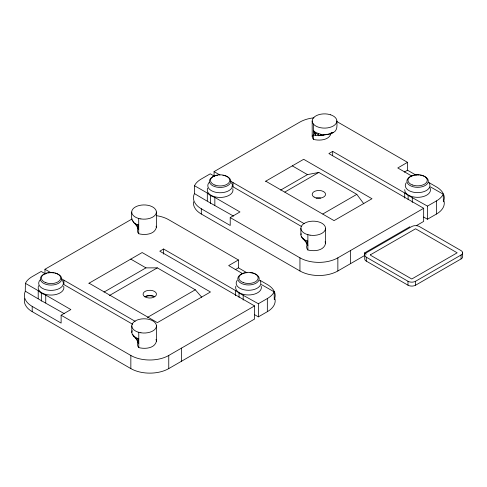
<?xml version="1.0" encoding="UTF-8"?>
<svg xmlns="http://www.w3.org/2000/svg" width="487" height="487" viewBox="0 0 487 487"><rect width="100%" height="100%" fill="white"/><g stroke="black" fill="none" stroke-linecap="round" stroke-linejoin="round"><path stroke-width="0.73" d="M138.716 224.982L137.882 224.781L138.716 229.359L137.827 228.123L137.882 224.781C131.934 223.527 130.632 217.275 131.715 212.052M313.5 135.015L315.643 135.526L315.801 132.592L313.5 130.638L315.643 135.526L322.029 135.526L327.063 134.26M136.457 339.116C134.29 336.894 130.644 334.204 132.202 330.636M156.382 212.052L156.382 227.374C154.677 234.667 144.755 235.343 138.716 233.736L137.827 232.5L137.407 230.655L137.407 227.009M156.449 325.913L156.449 341.235C154.738 348.528 144.816 349.203 138.777 347.602L137.888 346.36L137.468 344.522L137.468 340.139L137.888 341.984L138.777 343.225L137.949 338.648L133.432 336.042M331.166 133.03C329.547 140.311 319.423 140.962 313.5 139.392L312.611 138.156L312.191 136.311L312.471 135.082M305.556 241.485C303.638 239.342 300.022 236.986 301.161 233.62M306.987 245.046L306.567 246.891L306.987 248.735L307.875 249.971C313.914 251.572 323.837 250.902 325.547 243.61L325.547 228.287M25.391 283.343L38.211 290.666L41.34 293.235L45.748 295.073L70.865 309.58L61.119 315.211L61.119 323.088L32.203 306.396A26.809 15.481 0 0 1 26.389 301.374L25.263 299.456A26.809 15.481 0 0 1 25.263 291.445L25.391 283.343L26.389 281.644A26.809 15.481 0 0 1 32.203 276.622L41.176 271.442L45.601 273.998M194.49 185.717L207.31 193.041L210.439 195.61L214.846 197.442L239.963 211.955L230.217 217.579L230.217 225.463L201.301 208.765A26.809 15.481 0 0 1 195.488 203.743L194.362 201.825A26.809 15.481 0 0 1 194.362 193.814L194.49 185.717L195.488 184.019A26.809 15.481 0 0 1 201.301 178.997L210.274 173.816L214.7 176.367M261.324 284.511L274.144 291.829L273.146 293.527A26.809 15.481 0 0 1 267.339 298.549L258.366 303.73L239.044 292.997L235.617 290.599L163.577 249.009L159.785 251.195L254.573 305.921L254.573 319.052L168.758 368.598A26.809 15.481 0 0 1 130.845 368.598L32.203 311.65A26.809 15.481 0 0 1 26.389 306.627L25.263 304.71A26.809 15.481 0 0 1 24.581 298.683M430.423 186.88L443.243 194.203L442.245 195.902A26.809 15.481 0 0 1 436.437 200.924L427.464 206.104L408.143 195.366L404.715 192.968L332.676 151.378L328.883 153.569L423.672 208.29L423.672 221.427L416.452 225.591M44.968 273.633L44.968 269.256L130.778 219.71A26.809 15.481 0 0 1 132.062 219.016M214.067 176.002L214.067 171.625L299.876 122.085A26.809 15.481 0 0 1 313.951 117.811M88.841 283.324L142.155 252.546L210.463 291.987L157.386 322.631L89.072 283.19M265.494 181.334L303.669 159.298L371.983 198.733L334.064 220.623L265.756 181.182M104.005 292.084L145.948 267.868L157.319 267.868L195.299 289.795L201.728 297.216M280.658 190.094L307.461 174.62L318.839 172.428L356.813 194.356L363.813 203.785M284.846 192.055L318.839 172.428M109.484 295.487L157.319 267.868M246.964 272.781L238.417 267.844L238.417 259.967L228.671 265.592L242.843 273.779M416.062 175.15L407.516 170.219L407.516 162.335L397.769 167.966L411.941 176.148M322.82 213.982L356.813 194.356M147.458 317.414L195.299 289.795M235.172 269.725L238.417 267.844M404.271 172.094L407.516 170.219M61.119 315.211L130.845 355.467A26.809 15.481 0 0 0 168.758 355.467L254.573 305.921M230.217 217.579L299.943 257.836A26.809 15.481 0 0 0 337.856 257.836L423.672 208.29M193.552 201.728A26.809 15.481 0 0 0 194.362 207.078L195.488 208.996A26.809 15.481 0 0 0 201.301 214.018L299.943 270.973A26.809 15.481 0 0 0 337.856 270.973L364.398 255.645L364.398 253.021L409.896 226.753M254.573 314.675L258.366 316.867L267.339 311.686A26.809 15.481 0 0 0 274.96 298.72M423.672 217.05L427.464 219.235L436.437 214.055A26.809 15.481 0 0 0 444.059 201.088M366.291 257.179L407.996 281.261A5.363 3.099 0 0 0 415.581 281.261L461.079 254.993A5.363 3.099 0 0 0 461.079 250.61L419.374 226.534A5.363 3.099 0 0 0 411.789 226.534L366.291 252.802A5.363 3.099 0 0 0 366.291 257.179L366.291 261.117L407.996 285.199A5.363 3.099 0 0 0 415.581 285.199L461.079 258.932A5.363 3.099 0 0 0 462.65 256.74L462.65 252.802M327.714 134.43L324.525 134.674L322.029 135.526L321.335 134.43L315.801 132.592L318.839 135.77L321.335 134.43C325.371 134.966 329.614 134.528 333.242 132.592C337.777 130.486 336.986 125.08 336.858 120.989M330.496 133.335L333.242 132.592L331.111 133M325.006 134.814L330.691 133.724M307.875 241.217L304.491 239.884L302.53 238.411L303.803 239.056M138.777 338.842L137.949 338.648L137.888 341.984L135.392 337.515L136.64 339.092M194.49 193.595C207.383 201.46 220.349 208.637 233.523 216.112M25.391 291.226C38.284 299.091 51.251 306.268 64.424 313.744M407.516 162.335L337.795 122.085A26.809 15.481 0 0 0 336.511 121.391M428.548 182.357L436.437 186.911A26.809 15.481 0 0 1 442.245 191.933L443.371 193.85A26.809 15.481 0 0 1 443.371 201.862L443.243 194.203M292.297 165.86L307.461 174.62M364.398 253.021L366.291 254.117M214.067 171.625L219.947 175.022M230.406 181.061L304.278 223.71M231.879 186.15L301.788 226.65M238.417 259.967L168.697 219.71A26.809 15.481 0 0 0 156.674 215.704M260.107 280.366L267.339 284.542A26.809 15.481 0 0 1 273.146 289.564L274.272 291.482A26.809 15.481 0 0 1 274.272 299.493L274.144 291.829M130.778 259.114L145.948 267.868M44.968 269.256L50.849 272.653M61.307 278.692L135.179 321.335M132.689 324.275L63.925 284.578L63.925 280.202M301.301 236.694L302.439 237.492M132.135 220.459L133.274 221.256M132.202 334.326L133.907 335.513M133.371 222.175L136.397 225.256M305.739 241.461L304.491 239.884L307.875 245.594L307.047 241.016L306.987 244.358L306.707 243.129M136.573 225.225L135.331 223.649L137.827 228.123M313.841 131.113L315.643 135.526M318.358 133.724L318.839 135.77M325.127 241.765L325.547 243.61M156.102 226.145L156.382 227.374M156.029 339.39L156.449 341.235M461.079 254.993L461.079 258.932M436.437 200.924L436.437 214.055M427.464 206.104L427.464 219.235M415.581 281.261L415.581 285.199M412.294 197.345L412.294 202.452M408.143 195.366L408.143 199.743M407.996 281.261L407.996 285.199M404.715 192.968L404.715 198.075M364.72 254.993L364.72 258.932A5.363 3.099 0 0 0 366.291 261.117M350.622 250.464L350.622 263.601M337.856 257.836L337.856 270.973M332.676 151.378L332.676 155.755M313.5 124.069L313.5 139.392M312.191 120.989L312.191 136.311M307.875 234.649L307.875 249.971M300.881 228.287L300.881 234.85M299.943 257.836L299.943 270.973M267.339 298.549L267.339 311.686M258.366 303.73L258.366 316.867M243.196 294.976L243.196 300.083M239.044 292.997L239.044 297.374M235.617 290.599L235.617 295.706M233.023 182.57L233.023 186.947M214.846 197.442L214.846 205.325M210.439 195.61L210.439 203.487M207.31 193.041L207.31 200.918M201.301 208.765L201.301 214.018M181.523 348.095L181.523 361.226M168.758 355.467L168.758 368.598M163.577 249.009L163.577 254.117M138.777 332.28L138.777 347.602M138.716 218.413L138.716 233.736M131.782 325.913L131.782 332.481M130.845 355.467L130.845 368.598M45.748 295.073L45.748 302.951M41.34 293.235L41.34 301.118M38.211 290.666L38.211 298.549M32.203 306.396L32.203 311.65M232.774 188.633A12.869 7.427 0 0 1 219.649 197.436A12.869 7.427 0 0 1 207.699 188.092M222.906 175.277A10.726 6.191 0 0 1 228.878 184.841A10.726 6.191 0 0 1 211.273 184.743A10.726 6.191 0 0 1 217.555 175.247M231.435 182.789A12.333 7.122 0 0 1 219.674 192.749A12.333 7.122 0 0 1 209.227 182.308M428.907 182.68A12.333 7.122 0 0 1 417.603 192.645A12.333 7.122 0 0 1 406.304 182.68M422.613 175.673A10.726 6.191 0 0 1 425.906 185.072A10.726 6.191 0 0 1 409.305 185.066A10.726 6.191 0 0 1 412.592 175.673M413.317 175.472A10.726 6.191 0 0 1 414.443 175.235M415.612 175.064A10.726 6.191 0 0 1 419.204 175.028M420.378 175.168A10.726 6.191 0 0 1 422.077 175.521M429.747 187.452A12.869 7.427 0 0 1 419.52 197.253A12.869 7.427 0 0 1 404.746 189.626M316.033 198.276A6.702 3.872 0 0 1 320.604 198.045M63.675 286.259A12.869 7.427 0 0 1 51.993 295.049A12.869 7.427 0 0 1 38.175 287.367M38.248 286.813A12.869 7.427 0 0 1 38.601 285.717M54.952 273.122A10.726 6.191 0 0 1 59.664 282.563A10.726 6.191 0 0 1 42.649 282.746A10.726 6.191 0 0 1 46.746 273.213M47.872 272.97A10.726 6.191 0 0 1 50.837 272.696M51.433 272.702A10.726 6.191 0 0 1 53.807 272.909M62.336 280.415A12.333 7.122 0 0 1 50.575 290.38A12.333 7.122 0 0 1 40.129 279.94M259.808 280.305A12.333 7.122 0 0 1 248.504 290.276A12.333 7.122 0 0 1 237.199 280.305M250.105 272.653A10.726 6.191 0 0 1 257.988 281.669A10.726 6.191 0 0 1 240.645 282.99A10.726 6.191 0 0 1 244.218 273.104M244.772 272.976A10.726 6.191 0 0 1 246.513 272.696M261.148 286.149A12.869 7.427 0 0 1 248.504 294.964A12.869 7.427 0 0 1 235.86 286.149M145.029 296.674A6.702 3.872 0 0 1 154.507 296.674M145.479 296.431A8.577 4.955 0 0 1 154.056 296.431M370.461 254.774L370.461 255.206L411.777 279.002L457.171 252.808L415.594 228.787L370.461 254.774M330.691 114.822L327.714 114.11A12.333 7.122 0 0 0 312.611 122.834L313.841 124.55A12.333 7.122 0 0 0 333.242 126.023A12.333 7.122 0 0 0 330.691 114.822M310.018 235.16L307.047 234.448A12.333 7.122 0 0 1 304.491 223.247A12.333 7.122 0 0 1 323.892 224.726L325.127 226.443A12.333 7.122 0 0 1 310.018 235.16M140.859 218.925L137.882 218.219A12.333 7.122 0 0 1 135.331 207.018A12.333 7.122 0 0 1 154.732 208.491L155.962 210.207A12.333 7.122 0 0 1 140.859 218.925M140.92 332.791L137.949 332.079A12.333 7.122 0 0 1 135.392 320.878A12.333 7.122 0 0 1 154.793 322.351L156.029 324.068A12.333 7.122 0 0 1 140.92 332.791M214.998 185.103A9.649 5.57 0 0 0 229.779 180.592A9.649 5.57 0 0 0 215.625 175.454A9.649 5.57 0 0 0 214.998 185.103M412.471 184.993A9.649 5.57 0 0 0 427.251 180.482A9.649 5.57 0 0 0 413.092 175.344A9.649 5.57 0 0 0 412.471 184.993M314.127 197.071A6.702 3.872 0 0 0 325.34 195.342A6.702 3.872 0 0 0 317.134 190.6A6.702 3.872 0 0 0 314.127 197.071M45.9 282.728A9.649 5.57 0 0 0 60.68 278.217A9.649 5.57 0 0 0 46.521 273.085A9.649 5.57 0 0 0 45.9 282.728M243.372 282.618A9.649 5.57 0 0 0 258.153 278.107A9.649 5.57 0 0 0 243.993 272.976A9.649 5.57 0 0 0 243.372 282.618M145.029 296.893A6.702 3.872 0 0 0 156.242 295.159A6.702 3.872 0 0 0 148.036 290.416A6.702 3.872 0 0 0 145.029 296.893"/></g></svg>
